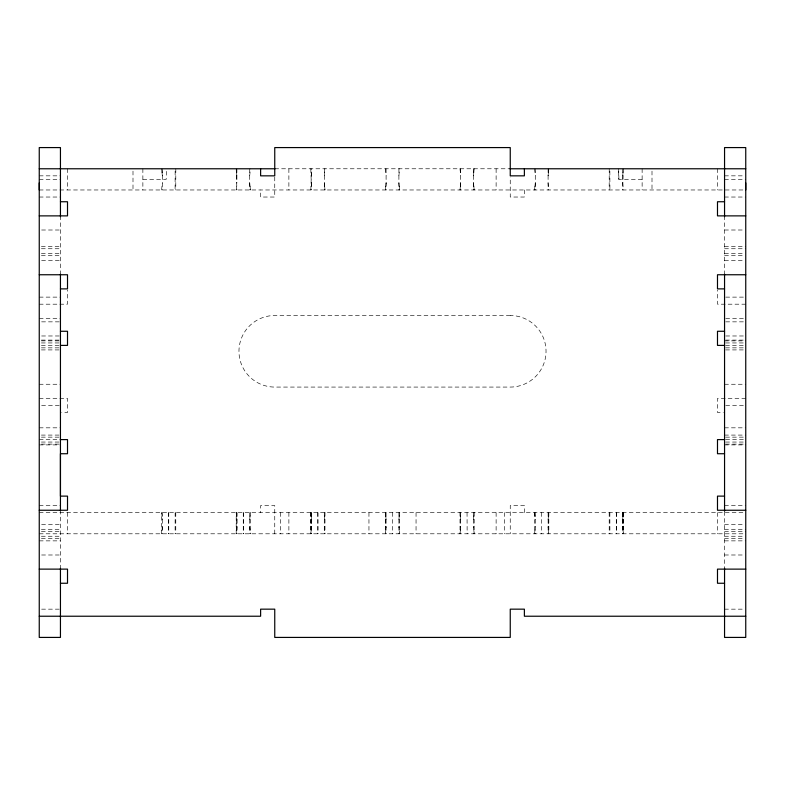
<?xml version="1.0" encoding="UTF-8"?>
<svg xmlns="http://www.w3.org/2000/svg" width="785" height="785" viewBox="0 0 785 785"><rect width="100%" height="100%" fill="white"/><g stroke="black" fill="none" stroke-linecap="round" stroke-linejoin="round"><path stroke-width="0.59" stroke-dasharray="3.92 2.94" d="M161.612 189.97L162.338 182.905M162.338 526.735L161.612 533.8L161.661 512.605L162.338 519.67M236.206 189.97L236.933 182.905M249.689 175.84L250.415 168.775M236.933 526.735L236.206 533.8L236.206 512.605L236.933 519.67M249.689 519.67L250.415 512.605L250.366 533.8M311.527 182.905L310.85 189.97L311.478 168.775M324.284 175.84L325.01 168.775M311.527 519.67L310.801 512.605L310.801 533.8L311.527 526.735M324.284 519.67L325.01 512.605L324.961 533.8M398.878 175.84L399.604 168.775M386.122 519.67L385.396 512.605L385.396 533.8L386.122 526.735M398.878 519.67L399.604 512.605L399.555 533.8L398.878 526.735M459.99 189.97L460.667 182.905L460.039 189.97M473.473 175.84L474.15 168.775L473.522 175.84M459.99 533.8L460.716 526.735M473.473 519.67L474.199 512.605L474.199 533.8L473.473 526.735M534.585 189.97L535.262 182.905L534.634 189.97M548.067 175.84L548.744 168.775L548.116 175.84M534.585 533.8L535.311 526.735M548.067 519.67L548.793 512.605L548.793 533.8L548.067 526.735M622.711 175.84L623.388 168.775L622.662 189.97M622.662 519.67L623.388 512.605L623.388 533.8L622.662 526.735M274.75 168.775L510.25 168.775M39.25 175.84L60.445 175.84M724.555 175.84L743.395 175.84M39.25 179.373L60.445 179.373M142.87 179.373L166.185 179.373L166.42 168.775M642.13 179.373L618.815 179.373L618.58 168.775M724.555 179.373L745.75 179.373M39.25 189.97L745.75 189.97M39.25 197.035L60.445 197.035M724.555 197.035L745.75 197.035M41.605 230.005L60.445 230.005M724.555 230.005L743.395 230.005M41.369 246.686L60.445 246.686M724.555 246.686L745.75 246.686M41.369 248.747L60.445 248.747M724.555 248.747L745.75 248.747M41.369 253.653L60.445 253.653M724.555 253.653L743.63 253.653M41.369 255.714L60.445 255.714M724.555 255.714L743.63 255.714M41.605 260.62L60.445 260.62M724.555 260.62L743.395 260.62M39.25 297.123L60.445 297.123M725.732 297.123L745.75 297.123M39.25 304.188L67.51 304.188L67.51 290.058M745.75 304.188L717.49 304.188L717.49 290.058M39.25 318.317L60.445 318.317M725.732 318.317L745.75 318.317M41.605 321.85L60.445 321.85M725.732 321.85L743.395 321.85M41.605 335.98L60.445 335.98M725.732 335.98L743.395 335.98M41.369 340.101L59.385 340.101M725.615 340.101L743.63 340.101M41.369 340.886L60.445 340.886M724.555 340.886L745.75 340.886M41.369 342.947L60.445 342.947M725.615 342.947L745.75 342.947M41.369 345.4L59.385 345.4M725.615 345.4L743.63 345.4M41.369 347.853L60.445 347.853M725.615 347.853L743.63 347.853M41.369 349.914L60.445 349.914M725.615 349.914L743.63 349.914M39.25 384.257L60.445 384.257M724.555 384.257L745.75 384.257M39.25 398.387L67.51 398.387L67.51 412.517L61.622 412.517M745.75 398.387L717.49 398.387L717.49 412.517L723.378 412.517M41.605 405.452L60.445 405.452M725.732 405.452L745.75 405.452M39.25 427.825L60.445 427.825M724.555 427.825L745.75 427.825M41.369 435.086L60.445 435.086M724.555 435.086L745.75 435.086M41.369 437.147L60.445 437.147M725.615 437.147L745.75 437.147M39.25 439.6L60.445 439.6M725.732 439.6L743.395 439.6M41.369 442.053L60.445 442.053M725.615 442.053L743.63 442.053M41.369 444.114L60.445 444.114M725.615 444.114L743.63 444.114M39.25 444.899L60.445 444.899M724.555 444.899L745.75 444.899M39.25 505.54L60.445 505.54M724.555 505.54L745.75 505.54M39.25 512.605L745.75 512.605M41.605 524.38L60.445 524.38M724.555 524.38L743.395 524.38M41.369 529.286L60.445 529.286M724.555 529.286L745.75 529.286M41.369 531.347L60.445 531.347M724.555 531.347L745.75 531.347M39.25 533.8L745.75 533.8M41.369 536.253L60.445 536.253M724.555 536.253L743.63 536.253M41.369 538.314L60.445 538.314M724.555 538.314L743.63 538.314M39.25 540.865L60.445 540.865M724.555 540.865L745.75 540.865M41.605 554.995L60.445 554.995M724.555 554.995L743.395 554.995M41.605 609.16L60.445 609.16M724.555 609.16L743.395 609.16M622.662 182.905L623.388 189.97M548.067 182.905L548.793 189.97M534.585 168.775L535.311 175.84M534.585 512.605L535.311 519.67M473.522 182.905L474.199 189.97L473.473 182.905M459.99 168.775L460.716 175.84M460.716 519.67L459.99 512.605L460.039 533.8M385.396 168.775L386.122 175.84M325.01 189.97L324.333 182.905L324.961 189.97M311.478 175.84L310.801 168.775L311.527 189.97M324.284 526.735L325.01 533.8M250.415 189.97L249.738 182.905L250.366 189.97M236.884 175.84L236.206 168.775L236.933 189.97M249.689 526.735L250.415 533.8M162.338 175.84L161.661 168.775L162.289 175.84M618.914 179.373L618.678 168.775M724.555 215.875L724.555 274.75M724.555 511.634L724.555 569.125M717.49 168.775L717.49 189.97M717.49 512.605L717.49 533.8M652.001 171.13L652.001 189.97M642.13 168.775L642.13 189.97M623.339 512.605L623.339 533.8M622.711 168.775L622.711 182.905M622.711 512.605L622.711 533.8M622.662 512.605L622.662 533.8M616.333 512.605L616.333 533.8M616.284 512.605L616.284 533.8M609.857 171.13L609.906 189.97M609.857 512.605L609.906 533.8M609.229 168.775L609.18 189.97M609.18 512.605L609.229 533.8M548.744 512.605L548.744 533.8M548.116 168.775L548.067 189.97M548.116 512.605L548.116 533.8M541.64 512.605L541.738 533.8M535.262 168.775L535.311 189.97M535.262 512.605L535.311 533.8M534.634 512.605L534.634 533.8M524.38 189.97L524.38 197.035L510.25 197.035L510.25 177.017M524.38 512.605L524.38 505.54L510.25 505.54L510.25 533.8M504.362 512.605L504.362 533.8M496.12 168.775L496.12 189.97M496.12 512.605L496.12 533.8M473.522 168.775L473.473 189.97M473.522 512.605L473.473 533.8M467.046 512.605L467.144 533.8M460.667 168.775L460.716 189.97M460.667 512.605L460.716 533.8M416.05 512.605L416.05 533.8M398.927 168.775L398.878 189.97M398.927 512.605L398.878 533.8M392.451 512.605L392.5 533.8M386.073 168.775L386.122 189.97M386.073 512.605L386.122 533.8M385.445 512.605L385.445 533.8M368.95 512.605L368.95 533.8M324.333 168.775L324.284 189.97M324.284 512.605L324.284 533.8M317.905 512.605L317.954 533.8M317.856 512.605L317.856 533.8M311.527 512.605L311.527 533.8M311.478 512.605L311.478 533.8M310.85 512.605L310.85 533.8M288.88 168.775L288.88 189.97M288.88 512.605L288.88 533.8M280.637 512.605L280.637 533.8M274.75 177.017L274.75 197.035L260.62 197.035L260.62 189.97M274.75 533.8L274.75 505.54L260.62 505.54L260.62 512.605M249.738 168.775L249.689 189.97M249.738 512.605L249.689 533.8M243.311 512.605L243.36 533.8M243.262 512.605L243.262 533.8M236.933 512.605L236.933 533.8M236.884 168.775L236.884 182.905M236.884 512.605L236.884 533.8M175.82 168.775L175.771 189.97M175.771 512.605L175.771 533.8M175.143 171.13L175.094 189.97M175.143 512.605L175.094 533.8M168.765 512.605L168.765 533.8M168.667 512.605L168.667 533.8M162.289 168.775L162.338 189.97M162.289 512.605L162.338 533.8M142.87 168.775L142.87 189.97M132.999 171.13L132.999 189.97M67.51 168.775L67.51 189.97M67.51 512.605L67.51 533.8M60.445 215.875L60.445 274.191M60.445 510.25L60.445 567.761M386.073 182.905L385.396 189.97L386.122 182.905M510.25 315.501L274.75 315.501A35.786 35.786 0 0 0 238.964 351.287A35.786 35.786 0 0 0 274.75 387.074L510.25 387.074A35.786 35.786 0 0 0 546.036 351.287A35.786 35.786 0 0 0 510.25 315.501M399.604 189.97L398.927 182.905L399.555 189.97"/><path stroke-width="1.18" d="M39.25 189.97L39.25 182.905M745.75 189.97L745.75 182.905M724.555 439.6L724.555 439.276A5.917 5.917 0 0 0 724.565 439.6L717.49 439.6L717.49 453.73L724.555 453.73M39.25 168.775L275.123 168.775M509.877 168.775L745.75 168.775M60.445 201.745L67.51 201.745L67.51 215.875L39.25 215.875M724.555 201.745L717.49 201.745L717.49 215.875L745.75 215.875M39.25 274.75L67.51 274.75L67.51 288.88L60.445 288.88M745.75 274.75L717.49 274.75L717.49 288.88L724.555 288.88M60.445 331.27L67.51 331.27L67.51 345.4L60.445 345.4M724.555 331.27L717.49 331.27L717.49 345.4L724.555 345.4M60.445 439.276A5.966 5.966 0 0 1 60.435 439.6L67.51 439.6L67.51 453.73L60.445 453.73L60.445 496.12L67.51 496.12L67.51 510.25L39.25 510.25M724.555 496.12L717.49 496.12L717.49 510.25L745.75 510.25M39.25 569.125L67.51 569.125L67.51 583.255L60.445 583.255M745.75 569.125L717.49 569.125L717.49 583.255L724.555 583.255M39.25 616.225L260.62 616.225L260.62 609.16L274.75 609.16L274.75 637.42L510.25 637.42L510.25 609.16L524.38 609.16L524.38 616.225L745.75 616.225M724.555 216.827L724.555 147.58L745.75 147.58L745.75 637.42L724.555 637.42L724.555 568.134M724.555 274.191L724.555 511.212M524.38 168.775L524.38 175.84L510.25 175.84L510.25 147.58L274.75 147.58L274.75 175.84L260.62 175.84L260.62 168.775M60.445 216.827L60.445 147.58L39.25 147.58L39.25 637.42L60.445 637.42L60.445 568.134M60.445 274.191L60.445 510.731"/></g></svg>
